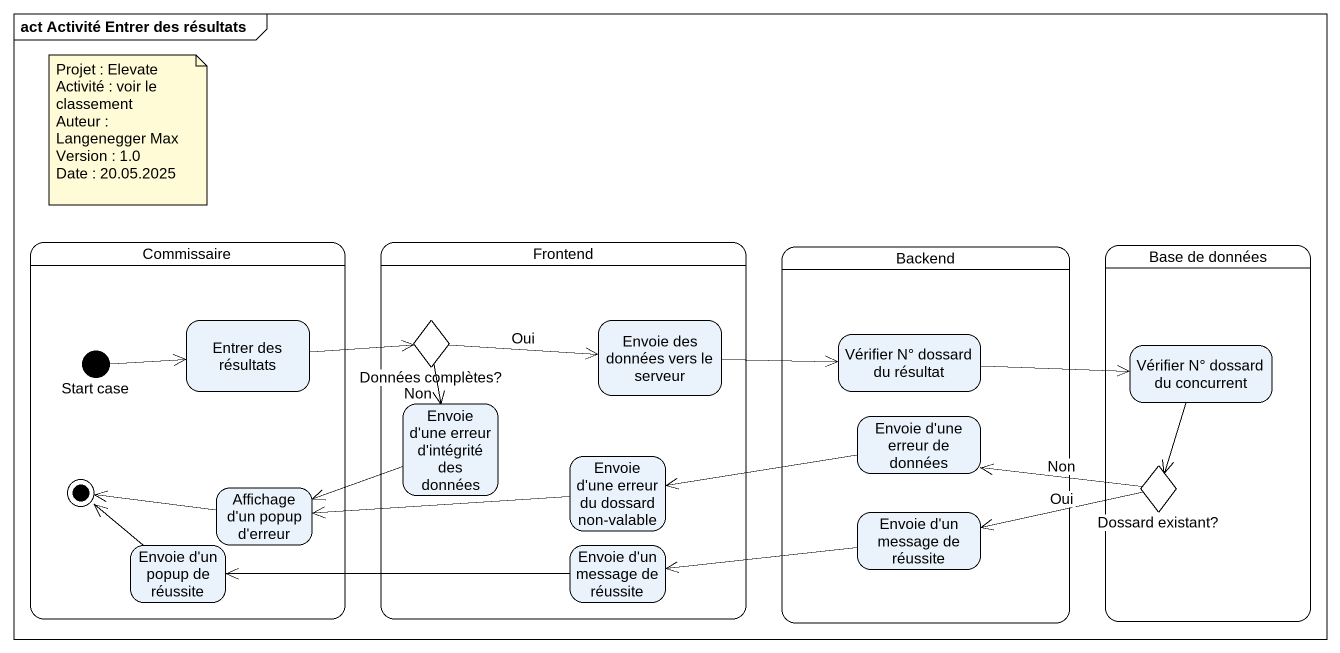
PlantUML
@startuml
mainframe act Activité Entrer des résultats
hide empty description
state Commissaire {
  state "Start case" as Start_case <<start>>
  state "Entrer des résultats" as Entrer_des_résultats
  state "Affichage d'un popup d'erreur" as Affichage_d_un_popup_d
  state "Envoie d'un popup de réussite" as Envoie_d_un_popup_de
  Affichage_d_un_popup_d -left-> [*]
  Envoie_d_un_popup_de -up-> [*]
}
state Frontend {
  state "Données complètes?" as Données_complètes <<choice>>
  state "Envoie des données vers le serveur" as Envoie_des_données_vers_le
  state "Envoie d'une erreur d'intégrité des données" as Envoie_d_une_erreur_d
  state "Envoie d'une erreur du dossard non-valable" as Envoie_d_une_erreur_du
  state "Envoie d'un message de réussite" as Envoie_d_un_message_de
}
state Backend {
  state "Vérifier N° dossard du résultat" as Vérifier_N_dossard_du
  state "Envoie d'une erreur de données" as Envoie_d_une_erreur_de
  state "Envoie d'un message de réussite" as Envoie_d_un_message_de_2
}
state "Base de données" as Base_de_données {
  state "Vérifier N° dossard du concurrent" as Vérifier_N_dossard_du_2
  state "Dossard existant?" as Dossard_existant <<choice>>
}
Start_case -right-> Entrer_des_résultats
Entrer_des_résultats -right-> Données_complètes
Données_complètes -right-> Envoie_des_données_vers_le : Oui
Données_complètes --> Envoie_d_une_erreur_d : Non
Envoie_des_données_vers_le -right-> Vérifier_N_dossard_du
Vérifier_N_dossard_du -right-> Vérifier_N_dossard_du_2
Vérifier_N_dossard_du_2 --> Dossard_existant
Envoie_d_une_erreur_d -left-> Affichage_d_un_popup_d
Envoie_d_une_erreur_de -left-> Envoie_d_une_erreur_du
Envoie_d_une_erreur_du -left-> Affichage_d_un_popup_d
Dossard_existant -left-> Envoie_d_une_erreur_de : Non
Dossard_existant -left-> Envoie_d_un_message_de_2 : Oui
Envoie_d_un_message_de -left-> Envoie_d_un_popup_de
Envoie_d_un_message_de_2 -left-> Envoie_d_un_message_de
note as N1
  Projet : Elevate
  Activité : voir le classement
  Auteur : Langenegger Max
  Version : 1.0
  Date : 20.05.2025
end note
@enduml
